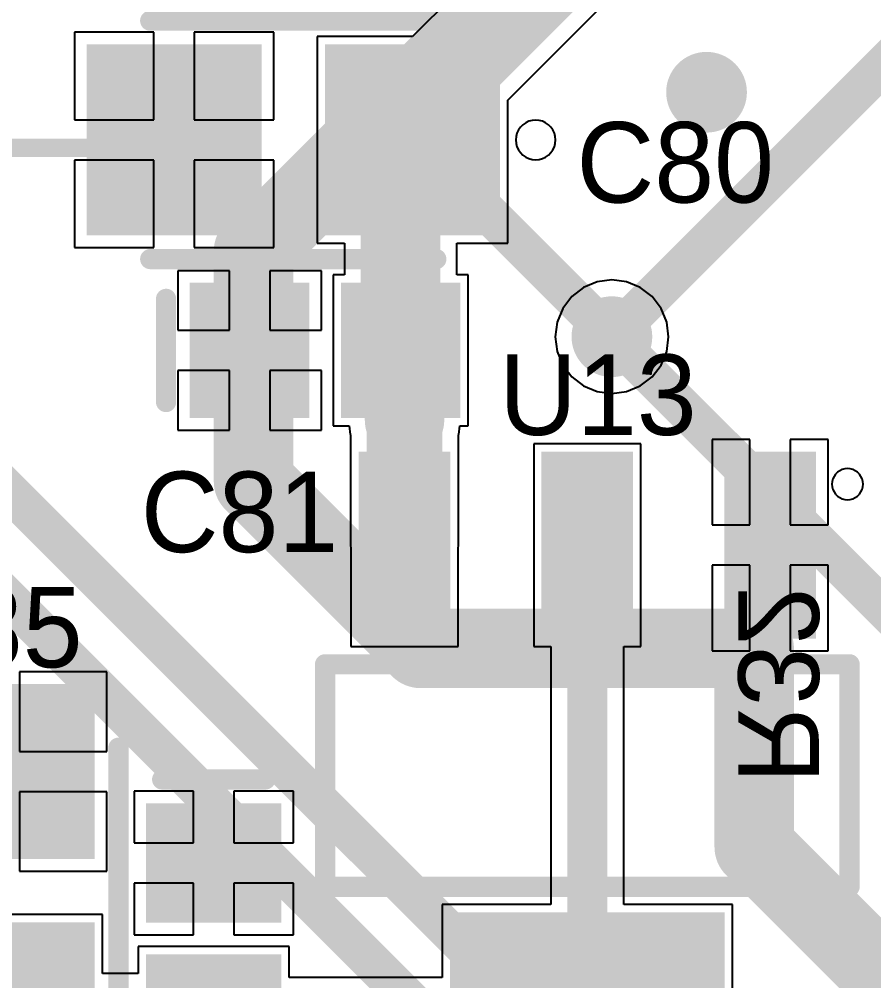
# Model space of a CAD drawing. Header units: millimetres. Extents: x 0 to 7.44, y -3.03 to 0.
# Drawn here: x 1.6477 to 2.071, y -2.7434 to -2.267 of the extents above; entities that cross this region are included whole.
import ezdxf

# ---------------------------------------------------------------- set-up
doc = ezdxf.new("R2010")
doc.units = ezdxf.units.MM
doc.header["$MEASUREMENT"] = 0
for name, color, linetype in [('BottomLayer', 5, 'Continuous'), ('BottomOverlay', 54, 'Continuous'), ('MidLayer1', 16, 'Continuous'), ('MidLayer2', 76, 'Continuous'), ('MultiLayer', 9, 'Continuous'), ('TopLayer', 1, 'Continuous'), ('TopOverlay', 2, 'Continuous'), ('TopPaste', 8, 'Continuous'), ('TopSolder', 216, 'Continuous'), ('ViaHoleLayer', 16, 'Continuous')]:
    doc.layers.add(name, color=color, linetype=linetype)

# ---------------------------------------------------------------- blocks, each defined once
blk = doc.blocks.new('LT1117CST_3_3_43')
at = {"layer": 'TopLayer'}
for points in [[(-0.1565, 0.06852), (-0.07185, 0.06852), (-0.1565, 0.10592), (-0.07185, 0.10592)], [(0.07185, -0.06731), (0.1565, -0.06731), (0.07185, 0.06064), (0.1565, 0.06064)], [(-0.1565, -0.02204), (-0.07185, -0.02204), (-0.1565, 0.01537), (-0.07185, 0.01537)], [(-0.1565, -0.11259), (-0.07185, -0.11259), (-0.1565, -0.07519), (-0.07185, -0.07519)]]:
    blk.add_solid(points, dxfattribs=at)
at = {"layer": 'TopOverlay'}
for p, q in [((-0.15105, 0.12939), (-0.15162, 0.12818)), ((-0.15028, 0.1305), (-0.15105, 0.12939)), ((-0.14933, 0.13144), (-0.15028, 0.1305)), ((-0.14822, 0.13221), (-0.14933, 0.13144)), ((-0.14701, 0.13278), (-0.14822, 0.13221)), ((-0.14571, 0.13313), (-0.14701, 0.13278)), ((-0.14437, 0.13325), (-0.14571, 0.13313)), ((-0.14303, 0.13313), (-0.14437, 0.13325)), ((-0.14173, 0.13278), (-0.14303, 0.13313)), ((-0.14051, 0.13221), (-0.14173, 0.13278)), ((-0.13941, 0.13144), (-0.14051, 0.13221)), ((-0.13846, 0.1305), (-0.13941, 0.13144)), ((-0.13769, 0.12939), (-0.13846, 0.1305)), ((-0.13712, 0.12818), (-0.13769, 0.12939)), ((-0.15196, 0.12688), (-0.15208, 0.12554)), ((-0.15208, 0.12554), (-0.15196, 0.12421)), ((-0.15162, 0.12818), (-0.15196, 0.12688)), ((-0.15196, 0.12421), (-0.15162, 0.12291)), ((-0.13677, 0.12688), (-0.13712, 0.12818)), ((-0.13712, 0.12291), (-0.13677, 0.12421)), ((-0.13665, 0.12554), (-0.13677, 0.12688)), ((-0.13677, 0.12421), (-0.13665, 0.12554)), ((-0.13665, 0.12554), (-0.13665, 0.12554)), ((-0.15162, 0.12291), (-0.15105, 0.12169)), ((-0.15105, 0.12169), (-0.15028, 0.12059)), ((-0.15028, 0.12059), (-0.14933, 0.11965)), ((-0.14933, 0.11965), (-0.14822, 0.11887)), ((-0.14051, 0.11887), (-0.13941, 0.11965)), ((-0.13941, 0.11965), (-0.13846, 0.12059)), ((-0.13846, 0.12059), (-0.13769, 0.12169)), ((-0.13769, 0.12169), (-0.13712, 0.12291)), ((-0.14822, 0.11887), (-0.14701, 0.11831)), ((-0.14701, 0.11831), (-0.14571, 0.11796)), ((-0.14571, 0.11796), (-0.14437, 0.11784)), ((-0.14437, 0.11784), (-0.14303, 0.11796)), ((-0.14303, 0.11796), (-0.14173, 0.11831)), ((-0.14173, 0.11831), (-0.14051, 0.11887))]:
    blk.add_line(p, q, dxfattribs=at)
at = {"layer": 'TopOverlay', "const_width": 0.01}
for points in [[(0.05512, 0.12658), (-0.05512, 0.12658)], [(-0.05512, -0.13325), (-0.05512, 0.12658)], [(0.05512, -0.13325), (0.05512, 0.12658)], [(0.05512, -0.13325), (-0.05512, -0.13325)]]:
    blk.add_lwpolyline(points, dxfattribs=at)
at = {"layer": 'TopOverlay', "const_width": 0.005}
for points in [[(-0.05762, 0.12658, 1), (-0.05262, 0.12658, 1)], [(-0.05762, 0.12658, 1), (-0.05262, 0.12658, 1)], [(0.05262, 0.12658, 1), (0.05762, 0.12658, 1)], [(0.05262, 0.12658, 1), (0.05762, 0.12658, 1)], [(-0.05762, -0.13325, 1), (-0.05262, -0.13325, 1)], [(-0.05762, -0.13325, 1), (-0.05262, -0.13325, 1)], [(0.05262, -0.13325, 1), (0.05762, -0.13325, 1)], [(0.05262, -0.13325, 1), (0.05762, -0.13325, 1)]]:
    blk.add_lwpolyline(points, format="xyb", close=True, dxfattribs=at)
at = {"layer": 'TopPaste'}
for points in [[(-0.1565, 0.06852), (-0.07185, 0.06852), (-0.1565, 0.10592), (-0.07185, 0.10592)], [(0.07185, -0.06731), (0.1565, -0.06731), (0.07185, 0.06064), (0.1565, 0.06064)], [(-0.1565, -0.02204), (-0.07185, -0.02204), (-0.1565, 0.01537), (-0.07185, 0.01537)], [(-0.1565, -0.11259), (-0.07185, -0.11259), (-0.1565, -0.07519), (-0.07185, -0.07519)]]:
    blk.add_solid(points, dxfattribs=at)
at = {"layer": 'TopSolder'}
for points in [[(-0.1605, 0.06452), (-0.06785, 0.06452), (-0.1605, 0.10992), (-0.06785, 0.10992)], [(0.06785, -0.07131), (0.1605, -0.07131), (0.06785, 0.06464), (0.1605, 0.06464)], [(-0.1605, -0.02604), (-0.06785, -0.02604), (-0.1605, 0.01937), (-0.06785, 0.01937)], [(-0.1605, -0.11659), (-0.06785, -0.11659), (-0.1605, -0.07118), (-0.06785, -0.07118)]]:
    blk.add_solid(points, dxfattribs=at)
blk = doc.blocks.new('CAP_0805_45')
at = {"layer": 'TopLayer'}
for points in [[(-0.05511, -0.02953), (-0.00393, -0.02953), (-0.05511, 0.02953), (-0.00393, 0.02953)], [(0.0197, -0.02953), (0.07088, -0.02953), (0.0197, 0.02953), (0.07088, 0.02953)]]:
    blk.add_solid(points, dxfattribs=at)
at = {"layer": 'TopOverlay', "const_width": 0.01}
blk.add_lwpolyline([(-0.07088, -0.02557), (-0.07088, 0.02557)], dxfattribs=at)
at = {"layer": 'TopOverlay', "const_width": 0.005}
for points in [[(-0.07338, 0.02557, 1), (-0.06838, 0.02557, 1)], [(-0.07338, -0.02557, 1), (-0.06838, -0.02557, 1)]]:
    blk.add_lwpolyline(points, format="xyb", close=True, dxfattribs=at)
at = {"layer": 'TopPaste'}
for points in [[(-0.05511, -0.02953), (-0.00393, -0.02953), (-0.05511, 0.02953), (-0.00393, 0.02953)], [(0.0197, -0.02953), (0.07088, -0.02953), (0.0197, 0.02953), (0.07088, 0.02953)]]:
    blk.add_solid(points, dxfattribs=at)
at = {"layer": 'TopSolder'}
for points in [[(-0.05911, -0.03353), (0.00007, -0.03353), (-0.05911, 0.03353), (0.00007, 0.03353)], [(0.0157, -0.03353), (0.07488, -0.03353), (0.0157, 0.03353), (0.07488, 0.03353)]]:
    blk.add_solid(points, dxfattribs=at)
blk = doc.blocks.new('EEEFC_____B_53')
at = {"layer": 'TopLayer'}
for points in [[(-0.08268, -0.04331), (-0.00394, -0.04331), (-0.08268, 0.04331), (-0.00394, 0.04331)], [(0.03543, -0.04331), (0.11417, -0.04331), (0.03543, 0.04331), (0.11417, 0.04331)]]:
    blk.add_solid(points, dxfattribs=at)
at = {"layer": 'TopOverlay'}
for p, q in [((-0.10604, 0.00969), (-0.1077, 0.00924)), ((-0.10433, 0.00984), (-0.10604, 0.00969)), ((-0.10262, 0.00969), (-0.10433, 0.00984)), ((-0.10096, 0.00924), (-0.10262, 0.00969)), ((-0.11285, 0.00492), (-0.11358, 0.00337)), ((-0.11187, 0.00632), (-0.11285, 0.00492)), ((-0.11066, 0.00754), (-0.11187, 0.00632)), ((-0.10925, 0.00852), (-0.11066, 0.00754)), ((-0.1077, 0.00924), (-0.10925, 0.00852)), ((-0.09941, 0.00852), (-0.10096, 0.00924)), ((-0.098, 0.00754), (-0.09941, 0.00852)), ((-0.09679, 0.00632), (-0.098, 0.00754)), ((-0.09581, 0.00492), (-0.09679, 0.00632)), ((-0.09508, 0.00337), (-0.09581, 0.00492)), ((-0.11402, 0.00171), (-0.11417, 0)), ((-0.11417, 0), (-0.11402, -0.00171)), ((-0.11358, 0.00337), (-0.11402, 0.00171)), ((-0.09464, 0.00171), (-0.09508, 0.00337)), ((-0.09449, 0), (-0.09464, 0.00171)), ((-0.09464, -0.00171), (-0.09449, 0)), ((-0.09449, 0), (-0.09449, 0)), ((-0.11402, -0.00171), (-0.11358, -0.00337)), ((-0.11358, -0.00337), (-0.11285, -0.00492)), ((-0.09581, -0.00492), (-0.09508, -0.00337)), ((-0.09508, -0.00337), (-0.09464, -0.00171)), ((-0.11285, -0.00492), (-0.11187, -0.00632)), ((-0.11187, -0.00632), (-0.11066, -0.00754)), ((-0.11066, -0.00754), (-0.10925, -0.00852)), ((-0.10925, -0.00852), (-0.1077, -0.00924)), ((-0.1077, -0.00924), (-0.10604, -0.00969)), ((-0.10262, -0.00969), (-0.10096, -0.00924)), ((-0.10096, -0.00924), (-0.09941, -0.00852)), ((-0.09941, -0.00852), (-0.098, -0.00754)), ((-0.098, -0.00754), (-0.09679, -0.00632)), ((-0.09679, -0.00632), (-0.09581, -0.00492)), ((-0.10604, -0.00969), (-0.10433, -0.00984)), ((-0.10433, -0.00984), (-0.10262, -0.00969))]:
    blk.add_line(p, q, dxfattribs=at)
at = {"layer": 'TopOverlay', "const_width": 0.01}
for points in [[(0.08661, 0.05906), (-0.05512, 0.05906)], [(0.08661, -0.05906), (-0.05512, -0.05906)]]:
    blk.add_lwpolyline(points, dxfattribs=at)
at = {"layer": 'TopOverlay', "const_width": 0.005}
for points in [[(-0.05762, 0.05906, 1), (-0.05262, 0.05906, 1)], [(0.08411, 0.05906, 1), (0.08911, 0.05906, 1)], [(-0.05762, -0.05906, 1), (-0.05262, -0.05906, 1)], [(0.08411, -0.05906, 1), (0.08911, -0.05906, 1)]]:
    blk.add_lwpolyline(points, format="xyb", close=True, dxfattribs=at)
at = {"layer": 'TopPaste'}
for points in [[(-0.08268, -0.04331), (-0.00394, -0.04331), (-0.08268, 0.04331), (-0.00394, 0.04331)], [(0.03543, -0.04331), (0.11417, -0.04331), (0.03543, 0.04331), (0.11417, 0.04331)]]:
    blk.add_solid(points, dxfattribs=at)
at = {"layer": 'TopSolder'}
for points in [[(-0.08668, -0.04731), (0.00006, -0.04731), (-0.08668, 0.04731), (0.00006, 0.04731)], [(0.03143, -0.04731), (0.11817, -0.04731), (0.03143, 0.04731), (0.11817, 0.04731)]]:
    blk.add_solid(points, dxfattribs=at)
blk = doc.blocks.new('CAP_0805_132')
at = {"layer": 'TopLayer'}
for points in [[(-0.05511, -0.02953), (-0.00393, -0.02953), (-0.05511, 0.02953), (-0.00393, 0.02953)], [(0.0197, -0.02953), (0.07088, -0.02953), (0.0197, 0.02953), (0.07088, 0.02953)]]:
    blk.add_solid(points, dxfattribs=at)
at = {"layer": 'TopOverlay', "const_width": 0.01}
blk.add_lwpolyline([(-0.07088, -0.02557), (-0.07088, 0.02557)], dxfattribs=at)
at = {"layer": 'TopOverlay', "const_width": 0.005}
for points in [[(-0.07338, 0.02557, 1), (-0.06838, 0.02557, 1)], [(-0.07338, -0.02557, 1), (-0.06838, -0.02557, 1)]]:
    blk.add_lwpolyline(points, format="xyb", close=True, dxfattribs=at)
at = {"layer": 'TopPaste'}
for points in [[(-0.05511, -0.02953), (-0.00393, -0.02953), (-0.05511, 0.02953), (-0.00393, 0.02953)], [(0.0197, -0.02953), (0.07088, -0.02953), (0.0197, 0.02953), (0.07088, 0.02953)]]:
    blk.add_solid(points, dxfattribs=at)
at = {"layer": 'TopSolder'}
for points in [[(-0.05911, -0.03353), (0.00007, -0.03353), (-0.05911, 0.03353), (0.00007, 0.03353)], [(0.0157, -0.03353), (0.07488, -0.03353), (0.0157, 0.03353), (0.07488, 0.03353)]]:
    blk.add_solid(points, dxfattribs=at)
blk = doc.blocks.new('EEEFC_____B_214')
at = {"layer": 'TopLayer'}
for points in [[(-0.08268, -0.04331), (-0.00394, -0.04331), (-0.08268, 0.04331), (-0.00394, 0.04331)], [(0.03543, -0.04331), (0.11417, -0.04331), (0.03543, 0.04331), (0.11417, 0.04331)]]:
    blk.add_solid(points, dxfattribs=at)
at = {"layer": 'TopOverlay'}
for p, q in [((-0.10604, 0.00969), (-0.1077, 0.00924)), ((-0.10433, 0.00984), (-0.10604, 0.00969)), ((-0.10262, 0.00969), (-0.10433, 0.00984)), ((-0.10096, 0.00924), (-0.10262, 0.00969)), ((-0.11285, 0.00492), (-0.11358, 0.00337)), ((-0.11187, 0.00632), (-0.11285, 0.00492)), ((-0.11066, 0.00754), (-0.11187, 0.00632)), ((-0.10925, 0.00852), (-0.11066, 0.00754)), ((-0.1077, 0.00924), (-0.10925, 0.00852)), ((-0.09941, 0.00852), (-0.10096, 0.00924)), ((-0.098, 0.00754), (-0.09941, 0.00852)), ((-0.09679, 0.00632), (-0.098, 0.00754)), ((-0.09581, 0.00492), (-0.09679, 0.00632)), ((-0.09508, 0.00337), (-0.09581, 0.00492)), ((-0.11402, 0.00171), (-0.11417, 0)), ((-0.11417, 0), (-0.11402, -0.00171)), ((-0.11358, 0.00337), (-0.11402, 0.00171)), ((-0.09464, 0.00171), (-0.09508, 0.00337)), ((-0.09449, 0), (-0.09464, 0.00171)), ((-0.09464, -0.00171), (-0.09449, 0)), ((-0.09449, 0), (-0.09449, 0)), ((-0.11402, -0.00171), (-0.11358, -0.00337)), ((-0.11358, -0.00337), (-0.11285, -0.00492)), ((-0.09581, -0.00492), (-0.09508, -0.00337)), ((-0.09508, -0.00337), (-0.09464, -0.00171)), ((-0.11285, -0.00492), (-0.11187, -0.00632)), ((-0.11187, -0.00632), (-0.11066, -0.00754)), ((-0.11066, -0.00754), (-0.10925, -0.00852)), ((-0.10925, -0.00852), (-0.1077, -0.00924)), ((-0.1077, -0.00924), (-0.10604, -0.00969)), ((-0.10262, -0.00969), (-0.10096, -0.00924)), ((-0.10096, -0.00924), (-0.09941, -0.00852)), ((-0.09941, -0.00852), (-0.098, -0.00754)), ((-0.098, -0.00754), (-0.09679, -0.00632)), ((-0.09679, -0.00632), (-0.09581, -0.00492)), ((-0.10604, -0.00969), (-0.10433, -0.00984)), ((-0.10433, -0.00984), (-0.10262, -0.00969))]:
    blk.add_line(p, q, dxfattribs=at)
at = {"layer": 'TopOverlay', "const_width": 0.01}
for points in [[(-0.05512, 0.05906), (0.08661, 0.05906)], [(-0.05512, -0.05906), (0.08661, -0.05906)]]:
    blk.add_lwpolyline(points, dxfattribs=at)
at = {"layer": 'TopOverlay', "const_width": 0.005}
for points in [[(-0.05762, 0.05906, 1), (-0.05262, 0.05906, 1)], [(0.08411, 0.05906, 1), (0.08911, 0.05906, 1)], [(-0.05762, -0.05906, 1), (-0.05262, -0.05906, 1)], [(0.08411, -0.05906, 1), (0.08911, -0.05906, 1)]]:
    blk.add_lwpolyline(points, format="xyb", close=True, dxfattribs=at)
at = {"layer": 'TopPaste'}
for points in [[(-0.08268, -0.04331), (-0.00394, -0.04331), (-0.08268, 0.04331), (-0.00394, 0.04331)], [(0.03543, -0.04331), (0.11417, -0.04331), (0.03543, 0.04331), (0.11417, 0.04331)]]:
    blk.add_solid(points, dxfattribs=at)
at = {"layer": 'TopSolder'}
for points in [[(-0.08668, -0.04731), (0.00006, -0.04731), (-0.08668, 0.04731), (0.00006, 0.04731)], [(0.03143, -0.04731), (0.11817, -0.04731), (0.03143, 0.04731), (0.11817, 0.04731)]]:
    blk.add_solid(points, dxfattribs=at)

msp = doc.modelspace()

# ---------------------------------------------------------------- linework, layer by layer
at = {"layer": 'BottomLayer'}
for p, q in [((1.9413, -2.39617), (1.93402, -2.39713)), ((1.94858, -2.39713), (1.9413, -2.39617)), ((1.92724, -2.39994), (1.92142, -2.4044)), ((1.93402, -2.39713), (1.92724, -2.39994)), ((1.95536, -2.39994), (1.94858, -2.39713)), ((1.96118, -2.4044), (1.95536, -2.39994)), ((1.92142, -2.4044), (1.91695, -2.41023)), ((1.96565, -2.41023), (1.96118, -2.4044)), ((1.91695, -2.41023), (1.91414, -2.41701)), ((1.96846, -2.41701), (1.96565, -2.41023)), ((1.91414, -2.41701), (1.91318, -2.42428)), ((1.96941, -2.42428), (1.96846, -2.41701)), ((1.91318, -2.42428), (1.91414, -2.43156)), ((1.96846, -2.43156), (1.96941, -2.42428)), ((1.91414, -2.43156), (1.91695, -2.43834)), ((1.96565, -2.43834), (1.96846, -2.43156)), ((1.91695, -2.43834), (1.92142, -2.44416)), ((1.96118, -2.44416), (1.96565, -2.43834)), ((1.92142, -2.44416), (1.92724, -2.44863)), ((1.95536, -2.44863), (1.96118, -2.44416)), ((1.92724, -2.44863), (1.93402, -2.45144)), ((1.94858, -2.45144), (1.95536, -2.44863)), ((1.93402, -2.45144), (1.9413, -2.4524)), ((1.9413, -2.4524), (1.94858, -2.45144))]:
    msp.add_line(p, q, dxfattribs=at)
at = {"layer": 'BottomLayer', "const_width": 0.02}
for points in [[(1.97819, -2.30315, 1), (1.99819, -2.30315, 1)], [(1.9313, -2.42428, 1), (1.9513, -2.42428, 1)]]:
    msp.add_lwpolyline(points, format="xyb", close=True, dxfattribs=at)
at = {"layer": 'MidLayer1', "const_width": 0.01969}
for points in [[(1.85433, -2.33731), (1.85433, -1.81102)], [(1.29902, -2.21083), (1.9546, -2.86641)], [(1.85433, -2.33731), (1.9413, -2.42428)], [(1.9413, -2.42428), (2.32167, -2.80465)]]:
    msp.add_lwpolyline(points, dxfattribs=at)
at = {"layer": 'MidLayer1'}
for points, const_width in [([(1.97819, -2.30315, 1), (1.99819, -2.30315, 1)], 0.02), ([(1.84941, -2.33731, 1), (1.85925, -2.33731, 1)], 0.00984), ([(1.84941, -2.33731, 1), (1.85925, -2.33731, 1)], 0.00984), ([(1.9313, -2.42428, 1), (1.9513, -2.42428, 1)], 0.02), ([(1.93638, -2.42428, 1), (1.94622, -2.42428, 1)], 0.00984), ([(1.93638, -2.42428, 1), (1.94622, -2.42428, 1)], 0.00984)]:
    msp.add_lwpolyline(points, format="xyb", close=True, dxfattribs=dict(at, const_width=const_width))
at = {"layer": 'MidLayer2'}
for points, const_width in [([(1.9413, -2.42428), (2.43577, -1.92982)], 0.01969), ([(1.76378, -2.38189), (1.92126, -2.22441)], 0.03937), ([(1.49606, -2.35433), (2.09055, -2.94882)], 0.01969), ([(1.76378, -2.49606), (1.76378, -2.38189)], 0.03937), ([(1.76378, -2.49606), (1.84646, -2.57874)], 0.03937), ([(1.84646, -2.57874), (2.01181, -2.57874)], 0.03937), ([(2.01181, -2.67717), (2.01181, -2.57874)], 0.03937), ([(2.01181, -2.67717), (2.14598, -2.81134)], 0.03937)]:
    msp.add_lwpolyline(points, dxfattribs=dict(at, const_width=const_width))
for points, const_width in [([(1.97819, -2.30315, 1), (1.99819, -2.30315, 1)], 0.02), ([(1.75394, -2.38189, 1), (1.77362, -2.38189, 1)], 0.01969), ([(1.75394, -2.38189, 1), (1.77362, -2.38189, 1)], 0.01969), ([(1.9313, -2.42428, 1), (1.9513, -2.42428, 1)], 0.02), ([(1.93638, -2.42428, 1), (1.94622, -2.42428, 1)], 0.00984), ([(1.75394, -2.49606, 1), (1.77362, -2.49606, 1)], 0.01969), ([(1.75394, -2.49606, 1), (1.77362, -2.49606, 1)], 0.01969), ([(1.83661, -2.57874, 1), (1.8563, -2.57874, 1)], 0.01969), ([(1.83661, -2.57874, 1), (1.8563, -2.57874, 1)], 0.01969), ([(2.00197, -2.57874, 1), (2.02165, -2.57874, 1)], 0.01969), ([(2.00197, -2.57874, 1), (2.02165, -2.57874, 1)], 0.01969), ([(2.00197, -2.67717, 1), (2.02165, -2.67717, 1)], 0.01969), ([(2.00197, -2.67717, 1), (2.02165, -2.67717, 1)], 0.01969)]:
    msp.add_lwpolyline(points, format="xyb", close=True, dxfattribs=dict(at, const_width=const_width))
at = {"layer": 'MultiLayer', "const_width": 0.02}
for points in [[(1.97819, -2.30315, 1), (1.99819, -2.30315, 1)], [(1.9313, -2.42428, 1), (1.9513, -2.42428, 1)]]:
    msp.add_lwpolyline(points, format="xyb", close=True, dxfattribs=at)
at = {"layer": 'TopLayer'}
for p, q in [((1.89902, -2.21915), (1.84258, -2.27559)), ((1.88976, -2.30703), (1.93833, -2.25846)), ((1.71441, -2.27346), (1.67504, -2.27346)), ((1.67504, -2.27346), (1.67504, -2.31677)), ((1.71441, -2.31677), (1.71441, -2.27346)), ((1.77378, -2.27346), (1.73441, -2.27346)), ((1.73441, -2.27346), (1.73441, -2.31677)), ((1.77378, -2.31677), (1.77378, -2.27346)), ((1.84258, -2.27559), (1.79528, -2.27559)), ((1.79528, -2.27559), (1.79528, -2.37795)), ((1.88976, -2.37795), (1.88976, -2.30703)), ((1.67504, -2.31677), (1.71441, -2.31677)), ((1.73441, -2.31677), (1.77378, -2.31677)), ((1.71441, -2.33677), (1.67504, -2.33677)), ((1.67504, -2.33677), (1.67504, -2.38008)), ((1.71441, -2.38008), (1.71441, -2.33677)), ((1.77378, -2.33677), (1.73441, -2.33677)), ((1.73441, -2.33677), (1.73441, -2.38008)), ((1.77378, -2.38008), (1.77378, -2.33677)), ((1.67504, -2.38008), (1.71441, -2.38008)), ((1.73441, -2.38008), (1.77378, -2.38008)), ((1.79528, -2.37795), (1.80882, -2.37795)), ((1.80882, -2.37795), (1.80882, -2.3937)), ((1.86441, -2.3937), (1.86441, -2.37795)), ((1.86441, -2.37795), (1.88976, -2.37795)), ((1.75181, -2.39157), (1.72622, -2.39157)), ((1.72622, -2.39157), (1.72622, -2.4211)), ((1.75181, -2.4211), (1.75181, -2.39157)), ((1.7974, -2.39157), (1.77181, -2.39157)), ((1.77181, -2.39157), (1.77181, -2.4211)), ((1.7974, -2.4211), (1.7974, -2.39157)), ((1.80882, -2.3937), (1.80315, -2.3937)), ((1.80315, -2.3937), (1.80315, -2.4685)), ((1.87008, -2.3937), (1.86441, -2.3937)), ((1.87008, -2.4685), (1.87008, -2.3937)), ((1.9413, -2.39617), (1.93402, -2.39713)), ((1.94858, -2.39713), (1.9413, -2.39617)), ((1.92724, -2.39994), (1.92142, -2.4044)), ((1.93402, -2.39713), (1.92724, -2.39994)), ((1.95536, -2.39994), (1.94858, -2.39713)), ((1.96118, -2.4044), (1.95536, -2.39994)), ((1.92142, -2.4044), (1.91695, -2.41023)), ((1.96565, -2.41023), (1.96118, -2.4044)), ((1.91695, -2.41023), (1.91414, -2.41701)), ((1.96846, -2.41701), (1.96565, -2.41023)), ((1.91414, -2.41701), (1.91318, -2.42428)), ((1.96941, -2.42428), (1.96846, -2.41701)), ((1.72622, -2.4211), (1.75181, -2.4211)), ((1.77181, -2.4211), (1.7974, -2.4211)), ((1.91318, -2.42428), (1.91414, -2.43156)), ((1.96846, -2.43156), (1.96941, -2.42428)), ((1.91414, -2.43156), (1.91695, -2.43834)), ((1.96565, -2.43834), (1.96846, -2.43156)), ((1.91695, -2.43834), (1.92142, -2.44416)), ((1.96118, -2.44416), (1.96565, -2.43834)), ((1.75181, -2.4411), (1.72622, -2.4411)), ((1.72622, -2.4411), (1.72622, -2.47063)), ((1.75181, -2.47063), (1.75181, -2.4411)), ((1.7974, -2.4411), (1.77181, -2.4411)), ((1.77181, -2.4411), (1.77181, -2.47063)), ((1.7974, -2.47063), (1.7974, -2.4411)), ((1.92142, -2.44416), (1.92724, -2.44863)), ((1.95536, -2.44863), (1.96118, -2.44416)), ((1.92724, -2.44863), (1.93402, -2.45144)), ((1.94858, -2.45144), (1.95536, -2.44863)), ((1.93402, -2.45144), (1.9413, -2.4524)), ((1.9413, -2.4524), (1.94858, -2.45144)), ((1.72622, -2.47063), (1.75181, -2.47063)), ((1.77181, -2.47063), (1.7974, -2.47063)), ((1.80315, -2.4685), (1.81117, -2.4685)), ((1.81117, -2.4685), (1.81173, -2.47275)), ((1.81173, -2.47275), (1.81178, -2.47286)), ((1.81178, -2.47286), (1.81178, -2.52756)), ((1.86539, -2.47286), (1.86543, -2.47275)), ((1.86539, -2.52756), (1.86539, -2.47286)), ((1.86543, -2.47275), (1.86599, -2.4685)), ((1.86599, -2.4685), (1.87008, -2.4685)), ((1.95571, -2.47736), (1.90256, -2.47736)), ((1.90256, -2.47736), (1.90256, -2.57776)), ((1.95571, -2.57776), (1.95571, -2.47736)), ((2.00969, -2.47524), (1.99098, -2.47524)), ((1.99098, -2.47524), (1.99098, -2.51756)), ((2.00969, -2.51756), (2.00969, -2.47524)), ((2.04839, -2.47524), (2.02969, -2.47524)), ((2.02969, -2.47524), (2.02969, -2.51756)), ((2.04839, -2.51756), (2.04839, -2.47524)), ((1.99098, -2.51756), (2.00969, -2.51756)), ((2.02969, -2.51756), (2.04839, -2.51756)), ((1.81178, -2.52756), (1.81201, -2.5293)), ((1.81201, -2.5293), (1.81201, -2.57776)), ((1.86516, -2.5293), (1.86539, -2.52756)), ((1.86516, -2.57776), (1.86516, -2.5293)), ((2.00969, -2.53756), (1.99098, -2.53756)), ((1.99098, -2.53756), (1.99098, -2.57988)), ((2.00969, -2.57988), (2.00969, -2.53756)), ((2.04839, -2.53756), (2.02969, -2.53756)), ((2.02969, -2.53756), (2.02969, -2.57988)), ((2.04839, -2.57988), (2.04839, -2.53756)), ((1.81201, -2.57776), (1.86516, -2.57776)), ((1.90256, -2.57776), (1.91107, -2.57776)), ((1.91107, -2.57776), (1.91107, -2.70571)), ((1.9472, -2.70571), (1.9472, -2.57776)), ((1.9472, -2.57776), (1.95571, -2.57776)), ((1.99098, -2.57988), (2.00969, -2.57988)), ((2.02969, -2.57988), (2.04839, -2.57988)), ((1.6911, -2.59039), (1.6478, -2.59039)), ((1.6478, -2.59039), (1.6478, -2.62976)), ((1.6911, -2.62976), (1.6911, -2.59039)), ((1.6478, -2.62976), (1.6911, -2.62976)), ((1.6911, -2.64976), (1.6478, -2.64976)), ((1.6478, -2.64976), (1.6478, -2.68913)), ((1.6911, -2.68913), (1.6911, -2.64976)), ((1.73409, -2.64945), (1.70457, -2.64945)), ((1.70457, -2.64945), (1.70457, -2.67504)), ((1.73409, -2.67504), (1.73409, -2.64945)), ((1.78362, -2.64945), (1.75409, -2.64945)), ((1.75409, -2.64945), (1.75409, -2.67504)), ((1.78362, -2.67504), (1.78362, -2.64945)), ((1.70457, -2.67504), (1.73409, -2.67504)), ((1.75409, -2.67504), (1.78362, -2.67504)), ((1.6478, -2.68913), (1.6911, -2.68913)), ((1.73409, -2.69504), (1.70457, -2.69504)), ((1.70457, -2.69504), (1.70457, -2.72063)), ((1.73409, -2.72063), (1.73409, -2.69504)), ((1.78362, -2.69504), (1.75409, -2.69504)), ((1.75409, -2.69504), (1.75409, -2.72063)), ((1.78362, -2.72063), (1.78362, -2.69504)), ((1.91107, -2.70571), (1.85728, -2.70571)), ((1.85728, -2.70571), (1.85728, -2.74178)), ((2.00098, -2.70571), (1.9472, -2.70571)), ((2.00098, -2.8061), (2.00098, -2.70571)), ((1.68898, -2.71063), (1.58661, -2.71063)), ((1.68898, -2.73981), (1.68898, -2.71063)), ((1.70457, -2.72063), (1.73409, -2.72063)), ((1.75409, -2.72063), (1.78362, -2.72063)), ((1.7815, -2.72638), (1.70669, -2.72638)), ((1.70669, -2.72638), (1.70669, -2.73981)), ((1.7815, -2.74178), (1.7815, -2.72638)), ((1.70669, -2.73981), (1.68898, -2.73981)), ((1.85728, -2.74178), (1.7815, -2.74178))]:
    msp.add_line(p, q, dxfattribs=at)
for points, const_width in [([(1.84252, -2.31496), (1.93307, -2.22441)], 0.03937), ([(1.84252, -2.32677), (1.84252, -2.31496)], 0.03937), ([(1.83661, -2.33268), (1.84252, -2.32677)], 0.03937), ([(1.83661, -2.4311), (1.83661, -2.33268)], 0.03937), ([(1.72047, -2.33071), (1.72441, -2.32677)], 0.00906), ([(1.62205, -2.33071), (1.72047, -2.33071)], 0.00906), ([(1.83661, -2.4311), (1.83858, -2.43307)], 0.03937), ([(1.83858, -2.46555), (1.83858, -2.43307)], 0.03937), ([(1.83858, -2.52756), (1.83858, -2.46555)], 0.0374), ([(1.92913, -2.75591), (1.92913, -2.52756)], 0.01969)]:
    msp.add_lwpolyline(points, dxfattribs=dict(at, const_width=const_width))
for points, const_width in [([(1.97819, -2.30315, 1), (1.99819, -2.30315, 1)], 0.02), ([(1.83268, -2.31496, 1), (1.85236, -2.31496, 1)], 0.01969), ([(1.83268, -2.31496, 1), (1.85236, -2.31496, 1)], 0.01969), ([(1.83268, -2.32677, 1), (1.85236, -2.32677, 1)], 0.01969), ([(1.83268, -2.32677, 1), (1.85236, -2.32677, 1)], 0.01969), ([(1.82677, -2.33268, 1), (1.84646, -2.33268, 1)], 0.01969), ([(1.82677, -2.33268, 1), (1.84646, -2.33268, 1)], 0.01969), ([(1.72215, -2.32677, 1), (1.72667, -2.32677, 1)], 0.00453), ([(1.71821, -2.33071, 1), (1.72274, -2.33071, 1)], 0.00453), ([(1.71821, -2.33071, 1), (1.72274, -2.33071, 1)], 0.00453), ([(1.9313, -2.42428, 1), (1.9513, -2.42428, 1)], 0.02), ([(1.82677, -2.4311, 1), (1.84646, -2.4311, 1)], 0.01969), ([(1.82677, -2.4311, 1), (1.84646, -2.4311, 1)], 0.01969), ([(1.82874, -2.43307, 1), (1.84843, -2.43307, 1)], 0.01969), ([(1.82874, -2.43307, 1), (1.84843, -2.43307, 1)], 0.01969), ([(1.82874, -2.46555, 1), (1.84843, -2.46555, 1)], 0.01969), ([(1.82923, -2.46555, 1), (1.84793, -2.46555, 1)], 0.0187), ([(1.82923, -2.52756, 1), (1.84793, -2.52756, 1)], 0.0187), ([(1.92421, -2.52756, 1), (1.93406, -2.52756, 1)], 0.00984)]:
    msp.add_lwpolyline(points, format="xyb", close=True, dxfattribs=dict(at, const_width=const_width))
at = {"layer": 'ViaHoleLayer', "const_width": 0.00956}
for points in [[(1.98341, -2.30315, 1), (1.99297, -2.30315, 1)], [(1.93652, -2.42428, 1), (1.94608, -2.42428, 1)]]:
    msp.add_lwpolyline(points, format="xyb", close=True, dxfattribs=at)

# ---------------------------------------------------------------- block references
for name, p, rotation in [('EEEFC_____B_53', (1.79921, -2.32677), 180), ('LT1117CST_3_3_43', (1.93247, -2.64173), 270), ('EEEFC_____B_214', (1.6378, -2.71457), 90), ('CAP_0805_132', (1.74409, -2.71456), 270)]:
    msp.add_blockref(name, p, dxfattribs=dict(rotation=rotation))
msp.add_blockref('CAP_0805_45', (1.79133, -2.4311))

# ---------------------------------------------------------------- texts
at = {"layer": 'BottomOverlay', "text_generation_flag": 2}
msp.add_text('R32', height=0.039894, rotation=270, dxfattribs=at).set_placement((2.00394, -2.64567))
at = {"layer": 'TopOverlay'}
for s, p in [('C80', (1.92376, -2.35781)), ('U13', (1.88544, -2.47297)), ('C81', (1.70793, -2.53104)), ('C85', (1.58124, -2.58813))]:
    msp.add_text(s, height=0.039894, dxfattribs=at).set_placement(p)

doc.saveas('drawing.dxf')
